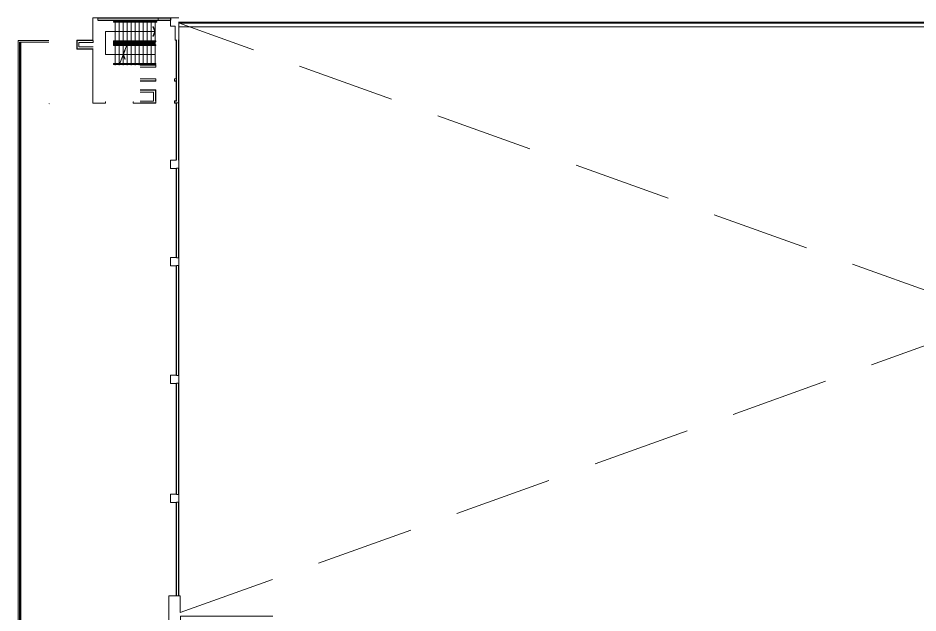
# Model space of a CAD drawing. Header units: millimetres. Extents: x 94 to 213, y 50 to 116.
# Drawn here: x 93.7 to 152, y 77.1 to 115.7 of the extents above; entities that cross this region are included whole.
import ezdxf

# ---------------------------------------------------------------- set-up
doc = ezdxf.new("R2010")
doc.units = ezdxf.units.MM
doc.linetypes.add('HIDDEN', pattern=[9.525, 6.35, -3.175])
doc.linetypes.add('OCASA_TODAS_r08$0$CONTINUA', pattern=[0])
for name, color, linetype, lineweight in [('OCASA_TODAS_r08$0$A_MURO_DE_20', 7, 'Continuous', 20), ('OCASA_TODAS_r08$0$A_VENTANAS', 252, 'Continuous', 20), ('OCASA_TODAS_r08$0$CERRAMIENTO CHAPA', 252, 'Continuous', 20), ('OCASA_TODAS_r08$0$ESCALERA', 252, 'Continuous', 20), ('OCASA_TODAS_r08$0$LINEA_DE_PROYECCION', 252, 'HIDDEN', 15), ('OCASA_TODAS_r08$0$MURO CERAMICO DE 12', 252, 'Continuous', 20), ('OCASA_TODAS_r08$0$MURO LADRILLO COMUN', 252, 'Continuous', 20), ('OCASA_TODAS_r08$0$REVOQUES', 251, 'Continuous', 15)]:
    doc.layers.add(name, color=color, linetype=linetype, lineweight=lineweight)

msp = doc.modelspace()

# ---------------------------------------------------------------- linework, layer by layer
at = {"layer": 'OCASA_TODAS_r08$0$A_MURO_DE_20'}
for p, q in [((93.772314, 53.848441), (93.772314, 114.174513)), ((95.672314, 114.174513), (93.772314, 114.174513)), ((93.772314, 114.174513), (95.672314, 114.174513)), ((95.692314, 110.174513), (95.692314, 110.184513)), ((95.692314, 110.174513), (95.692314, 110.184513)), ((95.692314, 110.154513), (95.692314, 110.144513)), ((95.692314, 110.154513), (95.692314, 110.144513))]:
    msp.add_line(p, q, dxfattribs=at)
msp.add_lwpolyline([(95.672025, 114.274513), (93.672314, 114.274513), (93.672314, 53.748441), (95.672314, 53.748441), (95.672314, 53.607353), (97.464782, 53.607353)], dxfattribs=at)
at = {"layer": 'OCASA_TODAS_r08$0$A_VENTANAS'}
for p, q in [((93.809414, 53.898442), (93.809414, 114.124513)), ((93.860214, 53.898442), (93.860214, 114.124513))]:
    msp.add_line(p, q, dxfattribs=at)
at = {"layer": 'OCASA_TODAS_r08$0$CERRAMIENTO CHAPA'}
for points in [[(104.092078, 115.459794), (208.293616, 115.459794), (208.293616, 91.577886), (208.263616, 91.577886), (208.263616, 115.429794), (104.092078, 115.429794)], [(104.092078, 115.169794), (208.003616, 115.169794), (208.003616, 91.577886), (208.243616, 91.577886), (208.243616, 115.409794), (104.092078, 115.409794)]]:
    msp.add_lwpolyline(points, dxfattribs=at)
at = {"layer": 'OCASA_TODAS_r08$0$ESCALERA', "linetype": 'OCASA_TODAS_r08$0$CONTINUA'}
for p, q in [((99.965324, 114.150178), (99.965324, 115.570521)), ((100.225324, 114.15017), (100.225324, 115.570514)), ((100.485324, 114.150162), (100.485324, 115.570506)), ((100.745324, 114.150154), (100.745324, 115.570499)), ((101.005324, 114.150146), (101.005324, 115.57049)), ((101.265324, 114.150138), (101.265324, 115.570482)), ((101.525324, 114.150129), (101.525324, 115.570474)), ((101.785324, 114.150129), (101.785324, 115.570474)), ((102.045324, 114.150129), (102.045324, 115.570474)), ((102.305324, 114.150129), (102.305324, 115.570474)), ((102.565324, 114.150129), (102.565324, 115.570474)), ((99.965324, 114.050179), (99.965324, 112.67994)), ((100.225324, 114.050171), (100.225324, 112.67994)), ((100.485324, 114.050163), (100.485324, 113.365052))]:
    msp.add_line(p, q, dxfattribs=at)
at = {"layer": 'OCASA_TODAS_r08$0$ESCALERA'}
for p, q in [((100.225324, 112.67994), (100.745324, 114.050097)), ((100.745324, 114.050155), (100.745324, 112.67994)), ((101.005324, 114.050147), (101.005324, 112.67994)), ((101.265324, 114.050138), (101.265324, 112.67994)), ((101.525324, 114.050138), (101.525324, 112.67994)), ((101.785324, 114.050174), (101.785324, 112.680467)), ((102.045324, 114.050174), (102.045324, 112.680467)), ((102.305324, 114.050178), (102.305324, 112.680467)), ((102.565324, 114.050178), (102.565324, 112.680467)), ((100.485324, 113.365052), (100.485324, 112.67994)), ((100.515464, 113.365019), (102.565324, 113.365019))]:
    msp.add_line(p, q, dxfattribs=at)
at = {"layer": 'OCASA_TODAS_r08$0$ESCALERA', "linetype": 'OCASA_TODAS_r08$0$CONTINUA'}
for points in [[(102.665324, 115.520154), (99.865324, 115.520154), (99.865324, 115.470154), (102.665324, 115.470154)], [(102.535187, 114.86027), (102.421189, 115.160145), (102.451189, 115.160174), (102.565333, 114.860285), (102.451481, 114.560285), (102.421481, 114.560285)]]:
    msp.add_lwpolyline(points, close=True, dxfattribs=at)
for points in [[(100.485324, 113.365025), (99.345324, 113.365025), (99.345324, 114.860214), (102.565324, 114.860302)], [(100.707403, 113.950178), (100.726379, 114.000178), (99.915324, 114.000178), (99.915324, 114.200178), (102.615324, 114.200178), (102.615324, 114.250178), (99.865324, 114.250178), (99.865324, 113.950178), (100.707403, 113.950178)], [(99.865324, 112.77994), (100.263276, 112.77994), (100.2443, 112.72994), (99.865324, 112.72994), (99.865324, 112.77994)]]:
    msp.add_lwpolyline(points, dxfattribs=at)
at = {"layer": 'OCASA_TODAS_r08$0$ESCALERA'}
for points in [[(101.235183, 114.860281), (99.965324, 114.860214)], [(100.707403, 113.950178), (100.726379, 114.000178), (102.615324, 114.000178), (102.615324, 113.950178), (100.707403, 113.950178)]]:
    msp.add_lwpolyline(points, dxfattribs=at)
for points in [[(100.51547, 113.365033), (100.629469, 113.065159), (100.599469, 113.06513), (100.485324, 113.365019), (100.599177, 113.665019), (100.629177, 113.665019)], [(102.615324, 112.77994), (100.263276, 112.77994), (100.2443, 112.72994), (102.615324, 112.72994)]]:
    msp.add_lwpolyline(points, close=True, dxfattribs=at)
at = {"layer": 'OCASA_TODAS_r08$0$LINEA_DE_PROYECCION'}
for p, q in [((207.572314, 78.351947), (104.07263, 115.421639)), ((104.191938, 77.170913), (207.572316, 114.251947))]:
    msp.add_line(p, q, dxfattribs=at)
at = {"layer": 'OCASA_TODAS_r08$0$MURO CERAMICO DE 12'}
for p, q in [((103.951999, 106.509221), (103.951999, 110.230453)), ((104.071999, 106.509221), (104.071999, 110.230453))]:
    msp.add_line(p, q, dxfattribs=at)
for points in [[(103.952115, 100.182671), (104.072115, 100.182671), (104.072115, 106.009221), (103.952115, 106.009221), (103.952115, 100.182671)], [(103.951999, 92.563671), (104.071999, 92.563671), (104.071999, 99.682671), (103.951999, 99.682671), (103.951999, 92.563671)], [(103.952031, 84.834663), (104.072031, 84.834663), (104.072031, 92.063671), (103.952031, 92.063671), (103.952031, 84.834663)]]:
    msp.add_lwpolyline(points, dxfattribs=at)
msp.add_lwpolyline([(103.951999, 84.334663), (103.951999, 78.255347), (104.071999, 78.255347), (104.071999, 84.334663), (103.951999, 84.334663)], close=True, dxfattribs=at)
at = {"layer": 'OCASA_TODAS_r08$0$MURO LADRILLO COMUN'}
for p, q in [((102.754224, 115.720014), (102.754224, 115.600183)), ((103.554224, 115.600183), (103.554224, 115.720014))]:
    msp.add_line(p, q, dxfattribs=at)
for points in [[(102.754224, 115.720014), (102.754224, 115.720014), (102.754224, 115.720014), (102.754224, 115.720014), (102.754224, 115.720014), (102.754224, 115.720014), (98.8451, 115.720183), (98.8451, 115.600183), (102.754224, 115.600183), (102.754224, 115.600183), (102.754224, 115.600183), (103.572235, 115.600183), (103.572235, 115.720014), (102.754224, 115.720014)], [(103.951408, 111.665506), (103.812023, 111.665384), (103.812023, 111.785384), (103.951408, 111.785506)]]:
    msp.add_lwpolyline(points, close=True, dxfattribs=at)
for points in [[(98.544908, 114.273447), (97.502961, 114.273447), (97.502961, 113.7397), (98.544908, 113.7397)], [(98.544908, 114.273447), (98.544908, 114.153447), (97.622961, 114.153447), (97.622961, 113.8597), (98.544908, 113.8597)], [(104.071999, 114.325391), (104.071999, 110.230368), (103.812023, 110.230551), (103.812023, 110.350551), (103.951408, 110.350453), (103.951408, 114.325391)], [(101.592268, 111.785384), (102.615223, 111.785384), (102.615223, 111.665384), (101.592268, 111.665384)], [(101.592268, 110.935358), (102.462268, 110.935358), (102.462268, 110.350536), (101.59142, 110.350452)], [(102.615223, 110.350551), (102.582268, 110.350548), (102.582268, 111.055358), (101.592268, 111.055358)], [(101.59142, 110.230452), (102.615223, 110.230551)]]:
    msp.add_lwpolyline(points, dxfattribs=at)
at = {"layer": 'OCASA_TODAS_r08$0$REVOQUES'}
for p, q in [((99.965324, 114.050179), (99.965324, 114.150178)), ((99.985324, 114.070179), (99.985324, 114.130178))]:
    msp.add_line(p, q, dxfattribs=at)
for points in [[(98.523014, 114.293447), (98.523014, 115.740183), (104.092078, 115.740464)], [(98.845808, 115.580183), (102.754224, 115.580183), (103.552137, 115.580183), (103.552137, 115.20209), (103.872137, 115.20209), (103.872137, 114.30209), (103.932023, 114.30209), (103.932023, 111.805384), (103.812023, 111.805384), (103.812023, 111.645384), (103.932023, 111.645384), (103.932023, 110.370551), (103.812023, 110.370551), (103.812023, 110.210551), (103.932023, 110.210551), (103.932023, 106.525828), (103.552023, 106.525828), (103.552023, 105.985828), (103.932023, 105.985828), (103.932023, 100.199277), (103.552023, 100.199277), (103.552023, 99.659277), (103.931913, 99.659278), (103.931926, 92.580277), (103.552066, 92.580277), (103.552023, 92.040277), (103.931968, 92.040277), (103.931968, 84.85127), (103.552023, 84.85127), (103.552023, 84.31127), (103.932023, 84.31127), (103.932133, 78.2709)], [(104.191999, 77.170913), (104.191999, 78.270891), (104.092078, 78.270896), (104.092078, 115.499864)], [(97.482961, 114.293447), (98.523014, 114.293447)], [(97.482961, 114.293447), (97.482961, 113.7197), (98.524908, 113.7197)], [(99.321103, 110.309821), (99.341103, 110.309831), (99.341151, 110.209821), (98.5251, 110.209821), (98.5251, 113.738013), (98.5251, 113.738013), (98.5251, 113.738013)], [(101.591613, 112.55994), (102.608303, 112.55994), (102.608303, 112.67994), (101.591613, 112.67994)], [(101.592268, 111.805384), (102.615223, 111.805384)], [(102.615223, 111.645384), (101.592268, 111.645384)], [(102.615223, 111.805384), (102.615223, 111.645384)], [(102.602268, 110.370545), (102.602268, 111.075358), (101.592268, 111.075358)], [(101.16844, 110.310452), (101.14844, 110.310452), (101.14844, 110.210452), (101.519026, 110.210452), (102.615223, 110.210551), (102.615223, 110.370551)], [(102.615223, 110.370551), (102.602268, 110.370546)], [(110.201571, 76.950692), (104.210725, 76.950692), (104.210725, 74.430625), (104.260725, 74.430625), (104.260725, 74.270625), (104.210725, 74.270625), (104.210725, 71.950844), (104.260725, 71.950844), (104.260725, 71.790844), (104.050725, 71.790844), (104.050725, 76.38077), (103.451999, 76.380891), (103.451999, 78.270891), (103.932133, 78.2709)]]:
    msp.add_lwpolyline(points, dxfattribs=at)
for points in [[(99.965324, 114.150178), (102.565324, 114.150178), (102.565324, 114.050097), (99.965324, 114.050097)], [(102.545324, 114.130096), (99.985324, 114.130096), (99.985324, 114.070179), (102.545324, 114.070179)]]:
    msp.add_lwpolyline(points, close=True, dxfattribs=at)

doc.saveas('drawing.dxf')
